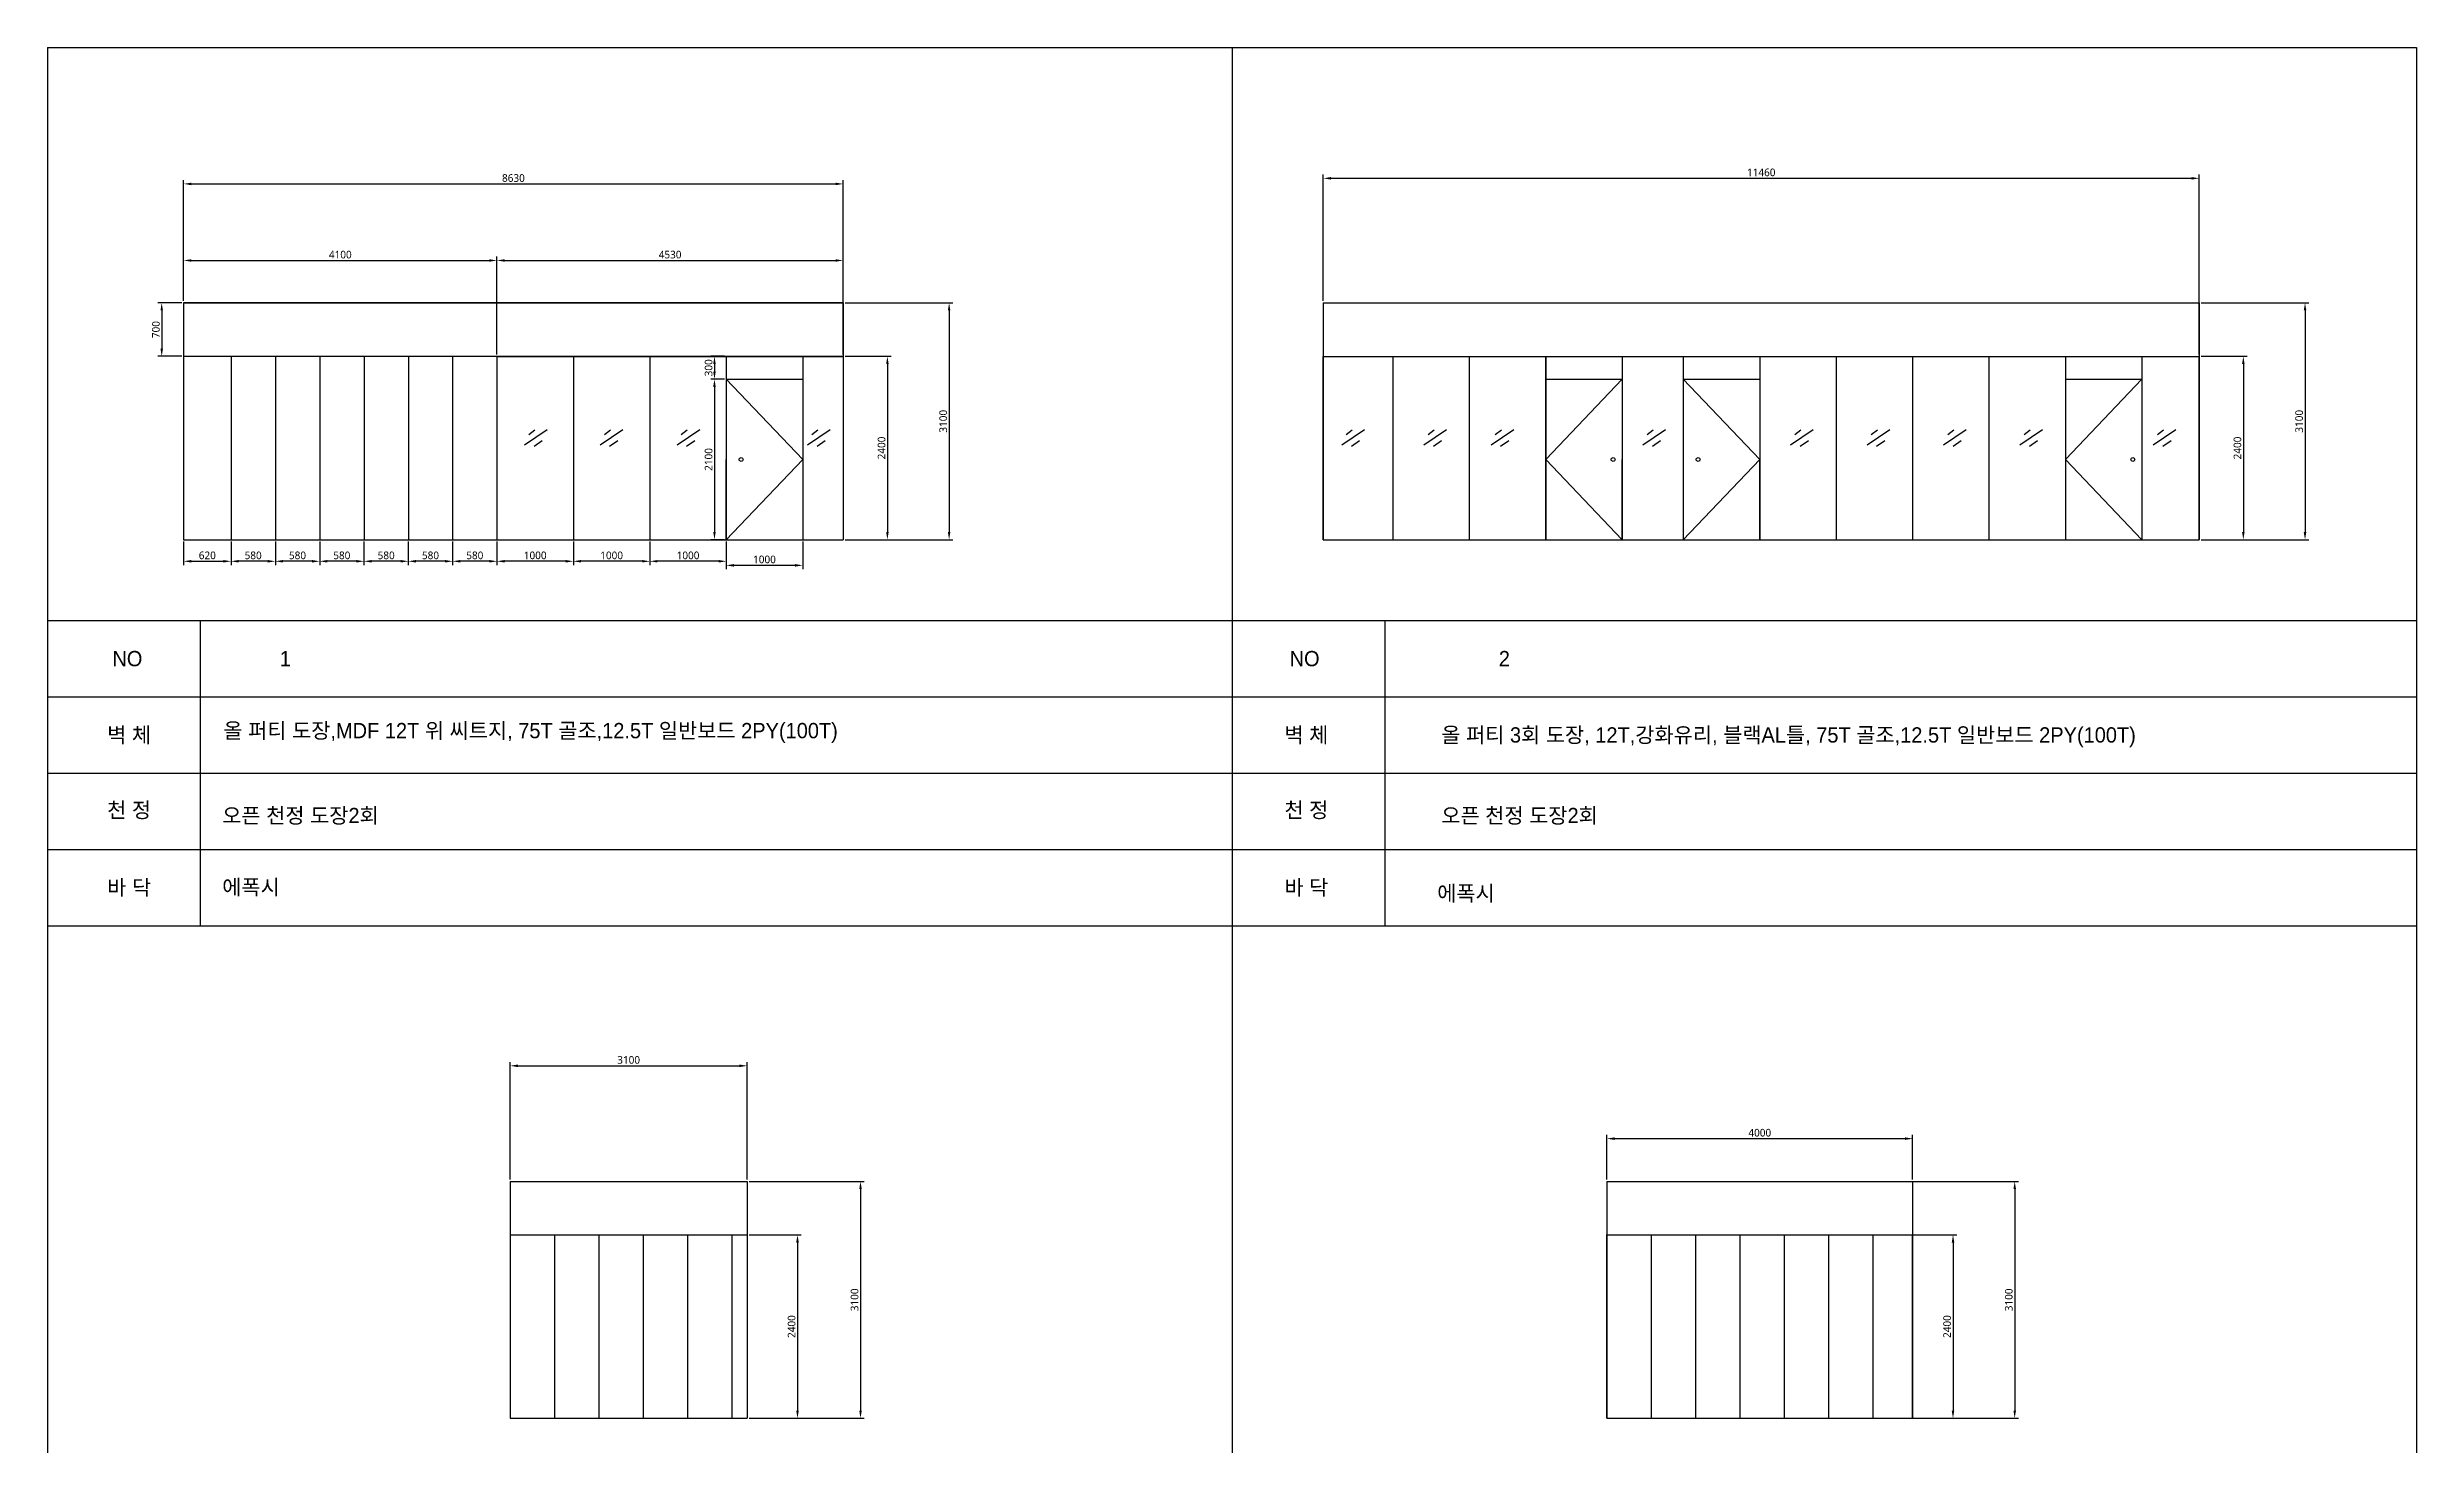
# Model space of a CAD drawing. Header units: millimetres. Extents: x -130754 to 540453, y -575484 to 640875.
# Drawn here: x 399393 to 430393, y -323809 to -305520 of the extents above; entities that cross this region are included whole.
import ezdxf

# ---------------------------------------------------------------- set-up
doc = ezdxf.new("R2010")
doc.units = ezdxf.units.MM
doc.header["$LTSCALE"] = 200
doc.layers.add('B$0$CON', color=2, linetype='Continuous')
doc.layers.add('e-wire', color=4, linetype='Continuous')
doc.styles.add('굵은굴림체', font='')
doc.styles.add('맑은고딕', font='malgun.ttf')
doc.styles.get('굵은굴림체').set_extended_font_data('TaeGulim')
doc.dimstyles.new('ISO-25', dxfattribs={"dimscale": 40, "dimtxt": 2.5, "dimasz": 2.5, "dimexe": 1.25, "dimexo": 0.625, "dimtad": 1, "dimdec": 0, "dimtxsty": '맑은고딕', "dimcen": 2.5, "dimclrd": 6, "dimclre": 3, "dimadec": 0, "dimazin": 0, "dimtfac": 1, "dimtdec": 0, "dimtmove": 0, "dimatfit": 3, "dimfxl": 1, "dimarcsym": 0})

# ---------------------------------------------------------------- blocks, each defined once
blk = doc.blocks.new('*D528')
at = {"layer": 'DefPoints', "color": 0, "transparency": 16777216}
for p in [(409806, -308864), (409806, -311964), (411192, -311964)]:
    blk.add_point(p, dxfattribs=at)
at = {"layer": 'e-wire', "color": 3, "lineweight": -2, "transparency": 16777216}
for p, q in [((409831, -308864), (411242, -308864)), ((409831, -311964), (411242, -311964))]:
    blk.add_line(p, q, dxfattribs=at)
at = {"layer": 'e-wire', "color": 6, "lineweight": -2, "transparency": 16777216}
blk.add_line((411192, -308964), (411192, -311864), dxfattribs=at)
at = {"layer": 'e-wire', "color": 6, "transparency": 16777216}
for points in [[(411175, -308964), (411208, -308964), (411192, -308864)], [(411175, -311864), (411208, -311864), (411192, -311964)]]:
    blk.add_solid(points, dxfattribs=at)
at = {"layer": 'e-wire', "color": 0, "transparency": 16777216, "insert": (411115, -310414), "char_height": 100, "attachment_point": 5, "rotation": 90, "style": '맑은고딕'}
blk.add_mtext('3100', dxfattribs=at)
blk = doc.blocks.new('*D529')
at = {"layer": 'DefPoints', "color": 0, "transparency": 16777216}
for p in [(409806, -309564), (409806, -311964), (410384, -311964)]:
    blk.add_point(p, dxfattribs=at)
at = {"layer": 'e-wire', "color": 3, "lineweight": -2, "transparency": 16777216}
for p, q in [((409831, -309564), (410434, -309564)), ((409831, -311964), (410434, -311964))]:
    blk.add_line(p, q, dxfattribs=at)
at = {"layer": 'e-wire', "color": 6, "lineweight": -2, "transparency": 16777216}
blk.add_line((410384, -309664), (410384, -311864), dxfattribs=at)
at = {"layer": 'e-wire', "color": 6, "transparency": 16777216}
for points in [[(410368, -309664), (410401, -309664), (410384, -309564)], [(410368, -311864), (410401, -311864), (410384, -311964)]]:
    blk.add_solid(points, dxfattribs=at)
at = {"layer": 'e-wire', "color": 0, "transparency": 16777216, "insert": (410308, -310764), "char_height": 100, "attachment_point": 5, "rotation": 90, "style": '맑은고딕'}
blk.add_mtext('2400', dxfattribs=at)
blk = doc.blocks.new('*D527')
at = {"layer": 'DefPoints', "color": 0, "transparency": 16777216}
for p in [(427548, -307234), (416088, -308864), (427548, -309564)]:
    blk.add_point(p, dxfattribs=at)
at = {"layer": 'e-wire', "color": 3, "lineweight": -2, "transparency": 16777216}
for p, q in [((416088, -308839), (416088, -307184)), ((427548, -309539), (427548, -307184))]:
    blk.add_line(p, q, dxfattribs=at)
at = {"layer": 'e-wire', "color": 6, "lineweight": -2, "transparency": 16777216}
blk.add_line((416188, -307234), (427448, -307234), dxfattribs=at)
at = {"layer": 'e-wire', "color": 6, "transparency": 16777216}
for points in [[(416188, -307217), (416188, -307251), (416088, -307234)], [(427448, -307217), (427448, -307251), (427548, -307234)]]:
    blk.add_solid(points, dxfattribs=at)
at = {"layer": 'e-wire', "color": 0, "transparency": 16777216, "insert": (421818, -307157), "char_height": 100, "attachment_point": 5, "style": '맑은고딕'}
blk.add_mtext('11460', dxfattribs=at)
blk = doc.blocks.new('*D530')
at = {"layer": 'DefPoints', "color": 0, "transparency": 16777216}
for p in [(409806, -307307), (401176, -308864), (409806, -308864)]:
    blk.add_point(p, dxfattribs=at)
at = {"layer": 'e-wire', "color": 3, "lineweight": -2, "transparency": 16777216}
for p, q in [((401176, -308839), (401176, -307257)), ((409806, -308839), (409806, -307257))]:
    blk.add_line(p, q, dxfattribs=at)
at = {"layer": 'e-wire', "color": 6, "lineweight": -2, "transparency": 16777216}
blk.add_line((401276, -307307), (409706, -307307), dxfattribs=at)
at = {"layer": 'e-wire', "color": 6, "transparency": 16777216}
for points in [[(401276, -307291), (401276, -307324), (401176, -307307)], [(409706, -307291), (409706, -307324), (409806, -307307)]]:
    blk.add_solid(points, dxfattribs=at)
at = {"layer": 'e-wire', "color": 0, "transparency": 16777216, "insert": (405491, -307231), "char_height": 100, "attachment_point": 5, "style": '맑은고딕'}
blk.add_mtext('8630', dxfattribs=at)
blk = doc.blocks.new('*D531')
at = {"layer": 'DefPoints', "color": 0, "transparency": 16777216}
for p in [(409806, -308309), (405276, -309564), (409806, -309564)]:
    blk.add_point(p, dxfattribs=at)
at = {"layer": 'e-wire', "color": 3, "lineweight": -2, "transparency": 16777216}
for p, q in [((405276, -309539), (405276, -308259)), ((409806, -309539), (409806, -308259))]:
    blk.add_line(p, q, dxfattribs=at)
at = {"layer": 'e-wire', "color": 6, "lineweight": -2, "transparency": 16777216}
blk.add_line((405376, -308309), (409706, -308309), dxfattribs=at)
at = {"layer": 'e-wire', "color": 6, "transparency": 16777216}
for points in [[(405376, -308293), (405376, -308326), (405276, -308309)], [(409706, -308293), (409706, -308326), (409806, -308309)]]:
    blk.add_solid(points, dxfattribs=at)
at = {"layer": 'e-wire', "color": 0, "transparency": 16777216, "insert": (407541, -308233), "char_height": 100, "attachment_point": 5, "style": '맑은고딕'}
blk.add_mtext('4530', dxfattribs=at)
blk = doc.blocks.new('*D522')
at = {"layer": 'DefPoints', "color": 0, "transparency": 16777216}
for p in [(423749, -320364), (423749, -323464), (425134, -323464)]:
    blk.add_point(p, dxfattribs=at)
at = {"layer": 'e-wire', "color": 3, "lineweight": -2, "transparency": 16777216}
for p, q in [((423774, -320364), (425184, -320364)), ((423774, -323464), (425184, -323464))]:
    blk.add_line(p, q, dxfattribs=at)
at = {"layer": 'e-wire', "color": 6, "lineweight": -2, "transparency": 16777216}
blk.add_line((425134, -320464), (425134, -323364), dxfattribs=at)
at = {"layer": 'e-wire', "color": 6, "transparency": 16777216}
for points in [[(425118, -320464), (425151, -320464), (425134, -320364)], [(425118, -323364), (425151, -323364), (425134, -323464)]]:
    blk.add_solid(points, dxfattribs=at)
at = {"layer": 'e-wire', "color": 0, "transparency": 16777216, "insert": (425057, -321914), "char_height": 100, "attachment_point": 5, "rotation": 90, "style": '맑은고딕'}
blk.add_mtext('3100', dxfattribs=at)
blk = doc.blocks.new('*D523')
at = {"layer": 'DefPoints', "color": 0, "transparency": 16777216}
for p in [(423749, -321064), (423749, -323464), (424327, -323464)]:
    blk.add_point(p, dxfattribs=at)
at = {"layer": 'e-wire', "color": 3, "lineweight": -2, "transparency": 16777216}
for p, q in [((423774, -321064), (424377, -321064)), ((423774, -323464), (424377, -323464))]:
    blk.add_line(p, q, dxfattribs=at)
at = {"layer": 'e-wire', "color": 6, "lineweight": -2, "transparency": 16777216}
blk.add_line((424327, -321164), (424327, -323364), dxfattribs=at)
at = {"layer": 'e-wire', "color": 6, "transparency": 16777216}
for points in [[(424310, -321164), (424344, -321164), (424327, -321064)], [(424310, -323364), (424344, -323364), (424327, -323464)]]:
    blk.add_solid(points, dxfattribs=at)
at = {"layer": 'e-wire', "color": 0, "transparency": 16777216, "insert": (424250, -322264), "char_height": 100, "attachment_point": 5, "rotation": 90, "style": '맑은고딕'}
blk.add_mtext('2400', dxfattribs=at)
blk = doc.blocks.new('*D541')
at = {"layer": 'DefPoints', "color": 0, "transparency": 16777216}
for p in [(427548, -308864), (427548, -311964), (428933, -311964)]:
    blk.add_point(p, dxfattribs=at)
at = {"layer": 'e-wire', "color": 3, "lineweight": -2, "transparency": 16777216}
for p, q in [((427573, -308864), (428983, -308864)), ((427573, -311964), (428983, -311964))]:
    blk.add_line(p, q, dxfattribs=at)
at = {"layer": 'e-wire', "color": 6, "lineweight": -2, "transparency": 16777216}
blk.add_line((428933, -308964), (428933, -311864), dxfattribs=at)
at = {"layer": 'e-wire', "color": 6, "transparency": 16777216}
for points in [[(428916, -308964), (428950, -308964), (428933, -308864)], [(428916, -311864), (428950, -311864), (428933, -311964)]]:
    blk.add_solid(points, dxfattribs=at)
at = {"layer": 'e-wire', "color": 0, "transparency": 16777216, "insert": (428856, -310414), "char_height": 100, "attachment_point": 5, "rotation": 90, "style": '맑은고딕'}
blk.add_mtext('3100', dxfattribs=at)
blk = doc.blocks.new('*D542')
at = {"layer": 'DefPoints', "color": 0, "transparency": 16777216}
for p in [(427548, -309564), (427548, -311964), (428126, -311964)]:
    blk.add_point(p, dxfattribs=at)
at = {"layer": 'e-wire', "color": 3, "lineweight": -2, "transparency": 16777216}
for p, q in [((427573, -309564), (428176, -309564)), ((427573, -311964), (428176, -311964))]:
    blk.add_line(p, q, dxfattribs=at)
at = {"layer": 'e-wire', "color": 6, "lineweight": -2, "transparency": 16777216}
blk.add_line((428126, -309664), (428126, -311864), dxfattribs=at)
at = {"layer": 'e-wire', "color": 6, "transparency": 16777216}
for points in [[(428109, -309664), (428142, -309664), (428126, -309564)], [(428109, -311864), (428142, -311864), (428126, -311964)]]:
    blk.add_solid(points, dxfattribs=at)
at = {"layer": 'e-wire', "color": 0, "transparency": 16777216, "insert": (428049, -310764), "char_height": 100, "attachment_point": 5, "rotation": 90, "style": '맑은고딕'}
blk.add_mtext('2400', dxfattribs=at)
blk = doc.blocks.new('*D543')
at = {"layer": 'DefPoints', "color": 0, "transparency": 16777216}
for p in [(408549, -321064), (408549, -323464), (409208, -323464)]:
    blk.add_point(p, dxfattribs=at)
at = {"layer": 'e-wire', "color": 3, "lineweight": -2, "transparency": 16777216}
for p, q in [((408574, -321064), (409258, -321064)), ((408574, -323464), (409258, -323464))]:
    blk.add_line(p, q, dxfattribs=at)
at = {"layer": 'e-wire', "color": 6, "lineweight": -2, "transparency": 16777216}
blk.add_line((409208, -321164), (409208, -323364), dxfattribs=at)
at = {"layer": 'e-wire', "color": 6, "transparency": 16777216}
for points in [[(409191, -321164), (409225, -321164), (409208, -321064)], [(409191, -323364), (409225, -323364), (409208, -323464)]]:
    blk.add_solid(points, dxfattribs=at)
at = {"layer": 'e-wire', "color": 0, "transparency": 16777216, "insert": (409131, -322264), "char_height": 100, "attachment_point": 5, "rotation": 90, "style": '맑은고딕'}
blk.add_mtext('2400', dxfattribs=at)
blk = doc.blocks.new('*D544')
at = {"layer": 'DefPoints', "color": 0, "transparency": 16777216}
for p in [(408549, -320364), (408549, -323464), (410032, -323464)]:
    blk.add_point(p, dxfattribs=at)
at = {"layer": 'e-wire', "color": 3, "lineweight": -2, "transparency": 16777216}
for p, q in [((408574, -320364), (410082, -320364)), ((408574, -323464), (410082, -323464))]:
    blk.add_line(p, q, dxfattribs=at)
at = {"layer": 'e-wire', "color": 6, "lineweight": -2, "transparency": 16777216}
blk.add_line((410032, -320464), (410032, -323364), dxfattribs=at)
at = {"layer": 'e-wire', "color": 6, "transparency": 16777216}
for points in [[(410016, -320464), (410049, -320464), (410032, -320364)], [(410016, -323364), (410049, -323364), (410032, -323464)]]:
    blk.add_solid(points, dxfattribs=at)
at = {"layer": 'e-wire', "color": 0, "transparency": 16777216, "insert": (409955, -321914), "char_height": 100, "attachment_point": 5, "rotation": 90, "style": '맑은고딕'}
blk.add_mtext('3100', dxfattribs=at)
blk = doc.blocks.new('*D545')
at = {"layer": 'DefPoints', "color": 0, "transparency": 16777216}
for p in [(408549, -318851), (405449, -320364), (408549, -320364)]:
    blk.add_point(p, dxfattribs=at)
at = {"layer": 'e-wire', "color": 3, "lineweight": -2, "transparency": 16777216}
for p, q in [((405449, -320339), (405449, -318801)), ((408549, -320339), (408549, -318801))]:
    blk.add_line(p, q, dxfattribs=at)
at = {"layer": 'e-wire', "color": 6, "lineweight": -2, "transparency": 16777216}
blk.add_line((405549, -318851), (408449, -318851), dxfattribs=at)
at = {"layer": 'e-wire', "color": 6, "transparency": 16777216}
for points in [[(405549, -318834), (405549, -318867), (405449, -318851)], [(408449, -318834), (408449, -318867), (408549, -318851)]]:
    blk.add_solid(points, dxfattribs=at)
at = {"layer": 'e-wire', "color": 0, "transparency": 16777216, "insert": (406999, -318774), "char_height": 100, "attachment_point": 5, "style": '맑은고딕'}
blk.add_mtext('3100', dxfattribs=at)
blk = doc.blocks.new('*D577')
at = {"layer": 'DefPoints', "color": 0, "transparency": 16777216}
for p in [(405276, -308309), (401176, -308864), (405276, -308864)]:
    blk.add_point(p, dxfattribs=at)
at = {"layer": 'e-wire', "color": 3, "lineweight": -2, "transparency": 16777216}
for p, q in [((401176, -308839), (401176, -308259)), ((405276, -308839), (405276, -308259))]:
    blk.add_line(p, q, dxfattribs=at)
at = {"layer": 'e-wire', "color": 6, "lineweight": -2, "transparency": 16777216}
blk.add_line((401276, -308309), (405176, -308309), dxfattribs=at)
at = {"layer": 'e-wire', "color": 6, "transparency": 16777216}
for points in [[(401276, -308293), (401276, -308326), (401176, -308309)], [(405176, -308293), (405176, -308326), (405276, -308309)]]:
    blk.add_solid(points, dxfattribs=at)
at = {"layer": 'e-wire', "color": 0, "transparency": 16777216, "insert": (403226, -308233), "char_height": 100, "attachment_point": 5, "style": '맑은고딕'}
blk.add_mtext('4100', dxfattribs=at)
blk = doc.blocks.new('*D581')
at = {"layer": 'DefPoints', "color": 0, "transparency": 16777216}
for p in [(408276, -311964), (409276, -311964), (408276, -312300)]:
    blk.add_point(p, dxfattribs=at)
at = {"layer": 'e-wire', "color": 3, "lineweight": -2, "transparency": 16777216}
for p, q in [((408276, -311989), (408276, -312350)), ((409276, -311989), (409276, -312350))]:
    blk.add_line(p, q, dxfattribs=at)
at = {"layer": 'e-wire', "color": 6, "lineweight": -2, "transparency": 16777216}
blk.add_line((409176, -312300), (408376, -312300), dxfattribs=at)
at = {"layer": 'e-wire', "color": 6, "transparency": 16777216}
for points in [[(408376, -312283), (408376, -312317), (408276, -312300)], [(409176, -312283), (409176, -312317), (409276, -312300)]]:
    blk.add_solid(points, dxfattribs=at)
at = {"layer": 'e-wire', "color": 0, "transparency": 16777216, "insert": (408776, -312223), "char_height": 100, "attachment_point": 5, "style": '맑은고딕'}
blk.add_mtext('1000', dxfattribs=at)
blk = doc.blocks.new('*D582')
at = {"layer": 'DefPoints', "color": 0, "transparency": 16777216}
for p in [(408276, -309864), (408122, -311964), (408276, -311964)]:
    blk.add_point(p, dxfattribs=at)
at = {"layer": 'e-wire', "color": 3, "lineweight": -2, "transparency": 16777216}
for p, q in [((408251, -309864), (408072, -309864)), ((408251, -311964), (408072, -311964))]:
    blk.add_line(p, q, dxfattribs=at)
at = {"layer": 'e-wire', "color": 6, "lineweight": -2, "transparency": 16777216}
blk.add_line((408122, -309964), (408122, -311864), dxfattribs=at)
at = {"layer": 'e-wire', "color": 6, "transparency": 16777216}
for points in [[(408105, -309964), (408138, -309964), (408122, -309864)], [(408105, -311864), (408138, -311864), (408122, -311964)]]:
    blk.add_solid(points, dxfattribs=at)
at = {"layer": 'e-wire', "color": 0, "transparency": 16777216, "insert": (408045, -310914), "char_height": 100, "attachment_point": 5, "rotation": 90, "style": '맑은고딕'}
blk.add_mtext('2100', dxfattribs=at)
blk = doc.blocks.new('*D583')
at = {"layer": 'DefPoints', "color": 0, "transparency": 16777216}
for p in [(408276, -309564), (408122, -309864), (408276, -309864)]:
    blk.add_point(p, dxfattribs=at)
at = {"layer": 'e-wire', "color": 3, "lineweight": -2, "transparency": 16777216}
for p, q in [((408251, -309564), (408072, -309564)), ((408251, -309864), (408072, -309864))]:
    blk.add_line(p, q, dxfattribs=at)
at = {"layer": 'e-wire', "color": 6, "lineweight": -2, "transparency": 16777216}
blk.add_line((408122, -309664), (408122, -309764), dxfattribs=at)
at = {"layer": 'e-wire', "color": 6, "transparency": 16777216}
for points in [[(408105, -309664), (408138, -309664), (408122, -309564)], [(408105, -309764), (408138, -309764), (408122, -309864)]]:
    blk.add_solid(points, dxfattribs=at)
at = {"layer": 'e-wire', "color": 0, "transparency": 16777216, "insert": (408045, -309714), "char_height": 100, "attachment_point": 5, "rotation": 90, "style": '맑은고딕'}
blk.add_mtext('300', dxfattribs=at)
blk = doc.blocks.new('*D584')
at = {"layer": 'DefPoints', "color": 0, "transparency": 16777216}
for p in [(401176, -308864), (400889, -309564), (401176, -309564)]:
    blk.add_point(p, dxfattribs=at)
at = {"layer": 'e-wire', "color": 3, "lineweight": -2, "transparency": 16777216}
for p, q in [((401151, -308864), (400839, -308864)), ((401151, -309564), (400839, -309564))]:
    blk.add_line(p, q, dxfattribs=at)
at = {"layer": 'e-wire', "color": 6, "lineweight": -2, "transparency": 16777216}
blk.add_line((400889, -308964), (400889, -309464), dxfattribs=at)
at = {"layer": 'e-wire', "color": 6, "transparency": 16777216}
for points in [[(400873, -308964), (400906, -308964), (400889, -308864)], [(400873, -309464), (400906, -309464), (400889, -309564)]]:
    blk.add_solid(points, dxfattribs=at)
at = {"layer": 'e-wire', "color": 0, "transparency": 16777216, "insert": (400813, -309214), "char_height": 100, "attachment_point": 5, "rotation": 90, "style": '맑은고딕'}
blk.add_mtext('700', dxfattribs=at)
blk = doc.blocks.new('*D585')
at = {"layer": 'DefPoints', "color": 0, "transparency": 16777216}
for p in [(401176, -311964), (401796, -311964), (401796, -312247)]:
    blk.add_point(p, dxfattribs=at)
at = {"layer": 'e-wire', "color": 3, "lineweight": -2, "transparency": 16777216}
for p, q in [((401176, -311989), (401176, -312297)), ((401796, -311989), (401796, -312297))]:
    blk.add_line(p, q, dxfattribs=at)
at = {"layer": 'e-wire', "color": 6, "lineweight": -2, "transparency": 16777216}
blk.add_line((401276, -312247), (401696, -312247), dxfattribs=at)
at = {"layer": 'e-wire', "color": 6, "transparency": 16777216}
for points in [[(401276, -312230), (401276, -312263), (401176, -312247)], [(401696, -312230), (401696, -312263), (401796, -312247)]]:
    blk.add_solid(points, dxfattribs=at)
at = {"layer": 'e-wire', "color": 0, "transparency": 16777216, "insert": (401486, -312170), "char_height": 100, "attachment_point": 5, "style": '맑은고딕'}
blk.add_mtext('620', dxfattribs=at)
blk = doc.blocks.new('*D586')
at = {"layer": 'DefPoints', "color": 0, "transparency": 16777216}
for p in [(401796, -311964), (402376, -311964), (401796, -312247)]:
    blk.add_point(p, dxfattribs=at)
at = {"layer": 'e-wire', "color": 3, "lineweight": -2, "transparency": 16777216}
for p, q in [((401796, -311989), (401796, -312297)), ((402376, -311989), (402376, -312297))]:
    blk.add_line(p, q, dxfattribs=at)
at = {"layer": 'e-wire', "color": 6, "lineweight": -2, "transparency": 16777216}
blk.add_line((402276, -312247), (401896, -312247), dxfattribs=at)
at = {"layer": 'e-wire', "color": 6, "transparency": 16777216}
for points in [[(401896, -312230), (401896, -312263), (401796, -312247)], [(402276, -312230), (402276, -312263), (402376, -312247)]]:
    blk.add_solid(points, dxfattribs=at)
at = {"layer": 'e-wire', "color": 0, "transparency": 16777216, "insert": (402086, -312170), "char_height": 100, "attachment_point": 5, "style": '맑은고딕'}
blk.add_mtext('580', dxfattribs=at)
blk = doc.blocks.new('*D587')
at = {"layer": 'DefPoints', "color": 0, "transparency": 16777216}
for p in [(402376, -311964), (402956, -311964), (402376, -312247)]:
    blk.add_point(p, dxfattribs=at)
at = {"layer": 'e-wire', "color": 3, "lineweight": -2, "transparency": 16777216}
for p, q in [((402376, -311989), (402376, -312297)), ((402956, -311989), (402956, -312297))]:
    blk.add_line(p, q, dxfattribs=at)
at = {"layer": 'e-wire', "color": 6, "lineweight": -2, "transparency": 16777216}
blk.add_line((402856, -312247), (402476, -312247), dxfattribs=at)
at = {"layer": 'e-wire', "color": 6, "transparency": 16777216}
for points in [[(402476, -312230), (402476, -312263), (402376, -312247)], [(402856, -312230), (402856, -312263), (402956, -312247)]]:
    blk.add_solid(points, dxfattribs=at)
at = {"layer": 'e-wire', "color": 0, "transparency": 16777216, "insert": (402666, -312170), "char_height": 100, "attachment_point": 5, "style": '맑은고딕'}
blk.add_mtext('580', dxfattribs=at)
blk = doc.blocks.new('*D588')
at = {"layer": 'DefPoints', "color": 0, "transparency": 16777216}
for p in [(402956, -311964), (403536, -311964), (402956, -312247)]:
    blk.add_point(p, dxfattribs=at)
at = {"layer": 'e-wire', "color": 3, "lineweight": -2, "transparency": 16777216}
for p, q in [((402956, -311989), (402956, -312297)), ((403536, -311989), (403536, -312297))]:
    blk.add_line(p, q, dxfattribs=at)
at = {"layer": 'e-wire', "color": 6, "lineweight": -2, "transparency": 16777216}
blk.add_line((403436, -312247), (403056, -312247), dxfattribs=at)
at = {"layer": 'e-wire', "color": 6, "transparency": 16777216}
for points in [[(403056, -312230), (403056, -312263), (402956, -312247)], [(403436, -312230), (403436, -312263), (403536, -312247)]]:
    blk.add_solid(points, dxfattribs=at)
at = {"layer": 'e-wire', "color": 0, "transparency": 16777216, "insert": (403246, -312170), "char_height": 100, "attachment_point": 5, "style": '맑은고딕'}
blk.add_mtext('580', dxfattribs=at)
blk = doc.blocks.new('*D589')
at = {"layer": 'DefPoints', "color": 0, "transparency": 16777216}
for p in [(403536, -311964), (404116, -311964), (403536, -312247)]:
    blk.add_point(p, dxfattribs=at)
at = {"layer": 'e-wire', "color": 3, "lineweight": -2, "transparency": 16777216}
for p, q in [((403536, -311989), (403536, -312297)), ((404116, -311989), (404116, -312297))]:
    blk.add_line(p, q, dxfattribs=at)
at = {"layer": 'e-wire', "color": 6, "lineweight": -2, "transparency": 16777216}
blk.add_line((404016, -312247), (403636, -312247), dxfattribs=at)
at = {"layer": 'e-wire', "color": 6, "transparency": 16777216}
for points in [[(403636, -312230), (403636, -312263), (403536, -312247)], [(404016, -312230), (404016, -312263), (404116, -312247)]]:
    blk.add_solid(points, dxfattribs=at)
at = {"layer": 'e-wire', "color": 0, "transparency": 16777216, "insert": (403826, -312170), "char_height": 100, "attachment_point": 5, "style": '맑은고딕'}
blk.add_mtext('580', dxfattribs=at)
blk = doc.blocks.new('*D590')
at = {"layer": 'DefPoints', "color": 0, "transparency": 16777216}
for p in [(404116, -311964), (404696, -311964), (404116, -312247)]:
    blk.add_point(p, dxfattribs=at)
at = {"layer": 'e-wire', "color": 3, "lineweight": -2, "transparency": 16777216}
for p, q in [((404116, -311989), (404116, -312297)), ((404696, -311989), (404696, -312297))]:
    blk.add_line(p, q, dxfattribs=at)
at = {"layer": 'e-wire', "color": 6, "lineweight": -2, "transparency": 16777216}
blk.add_line((404596, -312247), (404216, -312247), dxfattribs=at)
at = {"layer": 'e-wire', "color": 6, "transparency": 16777216}
for points in [[(404216, -312230), (404216, -312263), (404116, -312247)], [(404596, -312230), (404596, -312263), (404696, -312247)]]:
    blk.add_solid(points, dxfattribs=at)
at = {"layer": 'e-wire', "color": 0, "transparency": 16777216, "insert": (404406, -312170), "char_height": 100, "attachment_point": 5, "style": '맑은고딕'}
blk.add_mtext('580', dxfattribs=at)
blk = doc.blocks.new('*D591')
at = {"layer": 'DefPoints', "color": 0, "transparency": 16777216}
for p in [(404696, -311964), (405276, -311964), (404696, -312247)]:
    blk.add_point(p, dxfattribs=at)
at = {"layer": 'e-wire', "color": 3, "lineweight": -2, "transparency": 16777216}
for p, q in [((404696, -311989), (404696, -312297)), ((405276, -311989), (405276, -312297))]:
    blk.add_line(p, q, dxfattribs=at)
at = {"layer": 'e-wire', "color": 6, "lineweight": -2, "transparency": 16777216}
blk.add_line((405176, -312247), (404796, -312247), dxfattribs=at)
at = {"layer": 'e-wire', "color": 6, "transparency": 16777216}
for points in [[(404796, -312230), (404796, -312263), (404696, -312247)], [(405176, -312230), (405176, -312263), (405276, -312247)]]:
    blk.add_solid(points, dxfattribs=at)
at = {"layer": 'e-wire', "color": 0, "transparency": 16777216, "insert": (404986, -312170), "char_height": 100, "attachment_point": 5, "style": '맑은고딕'}
blk.add_mtext('580', dxfattribs=at)
blk = doc.blocks.new('*D592')
at = {"layer": 'DefPoints', "color": 0, "transparency": 16777216}
for p in [(405276, -311964), (406276, -311964), (405276, -312247)]:
    blk.add_point(p, dxfattribs=at)
at = {"layer": 'e-wire', "color": 3, "lineweight": -2, "transparency": 16777216}
for p, q in [((405276, -311989), (405276, -312297)), ((406276, -311989), (406276, -312297))]:
    blk.add_line(p, q, dxfattribs=at)
at = {"layer": 'e-wire', "color": 6, "lineweight": -2, "transparency": 16777216}
blk.add_line((406176, -312247), (405376, -312247), dxfattribs=at)
at = {"layer": 'e-wire', "color": 6, "transparency": 16777216}
for points in [[(405376, -312230), (405376, -312263), (405276, -312247)], [(406176, -312230), (406176, -312263), (406276, -312247)]]:
    blk.add_solid(points, dxfattribs=at)
at = {"layer": 'e-wire', "color": 0, "transparency": 16777216, "insert": (405776, -312170), "char_height": 100, "attachment_point": 5, "style": '맑은고딕'}
blk.add_mtext('1000', dxfattribs=at)
blk = doc.blocks.new('*D593')
at = {"layer": 'DefPoints', "color": 0, "transparency": 16777216}
for p in [(406276, -311964), (407276, -311964), (406276, -312247)]:
    blk.add_point(p, dxfattribs=at)
at = {"layer": 'e-wire', "color": 3, "lineweight": -2, "transparency": 16777216}
for p, q in [((406276, -311989), (406276, -312297)), ((407276, -311989), (407276, -312297))]:
    blk.add_line(p, q, dxfattribs=at)
at = {"layer": 'e-wire', "color": 6, "lineweight": -2, "transparency": 16777216}
blk.add_line((407176, -312247), (406376, -312247), dxfattribs=at)
at = {"layer": 'e-wire', "color": 6, "transparency": 16777216}
for points in [[(406376, -312230), (406376, -312263), (406276, -312247)], [(407176, -312230), (407176, -312263), (407276, -312247)]]:
    blk.add_solid(points, dxfattribs=at)
at = {"layer": 'e-wire', "color": 0, "transparency": 16777216, "insert": (406776, -312170), "char_height": 100, "attachment_point": 5, "style": '맑은고딕'}
blk.add_mtext('1000', dxfattribs=at)
blk = doc.blocks.new('*D594')
at = {"layer": 'DefPoints', "color": 0, "transparency": 16777216}
for p in [(407276, -311964), (408276, -311964), (407276, -312247)]:
    blk.add_point(p, dxfattribs=at)
at = {"layer": 'e-wire', "color": 3, "lineweight": -2, "transparency": 16777216}
for p, q in [((407276, -311989), (407276, -312297)), ((408276, -311989), (408276, -312297))]:
    blk.add_line(p, q, dxfattribs=at)
at = {"layer": 'e-wire', "color": 6, "lineweight": -2, "transparency": 16777216}
blk.add_line((408176, -312247), (407376, -312247), dxfattribs=at)
at = {"layer": 'e-wire', "color": 6, "transparency": 16777216}
for points in [[(407376, -312230), (407376, -312263), (407276, -312247)], [(408176, -312230), (408176, -312263), (408276, -312247)]]:
    blk.add_solid(points, dxfattribs=at)
at = {"layer": 'e-wire', "color": 0, "transparency": 16777216, "insert": (407776, -312170), "char_height": 100, "attachment_point": 5, "style": '맑은고딕'}
blk.add_mtext('1000', dxfattribs=at)
blk = doc.blocks.new('*D595')
at = {"layer": 'DefPoints', "color": 0, "transparency": 16777216}
for p in [(423799, -319804), (419799, -320364), (423799, -320364)]:
    blk.add_point(p, dxfattribs=at)
at = {"layer": 'e-wire', "color": 3, "lineweight": -2, "transparency": 16777216}
for p, q in [((419799, -320339), (419799, -319754)), ((423799, -320339), (423799, -319754))]:
    blk.add_line(p, q, dxfattribs=at)
at = {"layer": 'e-wire', "color": 6, "lineweight": -2, "transparency": 16777216}
blk.add_line((419899, -319804), (423699, -319804), dxfattribs=at)
at = {"layer": 'e-wire', "color": 6, "transparency": 16777216}
for points in [[(419899, -319787), (419899, -319821), (419799, -319804)], [(423699, -319787), (423699, -319821), (423799, -319804)]]:
    blk.add_solid(points, dxfattribs=at)
at = {"layer": 'e-wire', "color": 0, "transparency": 16777216, "insert": (421799, -319727), "char_height": 100, "attachment_point": 5, "style": '맑은고딕'}
blk.add_mtext('4000', dxfattribs=at)

msp = doc.modelspace()

# ---------------------------------------------------------------- hatches: boundary and pattern name
at = {"layer": 'B$0$CON'}
h = msp.add_hatch(dxfattribs=at)
h.set_pattern_fill('ANGLE', color=256, angle=-45)
h.set_pattern_definition([(315, (-73273.625, -128351.958), (4.93914087, 4.93914087), [5.08, -1.905]), (45, (-73273.625, -128351.958), (-4.93914087, 4.93914087), [5.08, -1.905])])
edge = h.paths.add_edge_path()
edge.add_line((411854.9, -309523.3), (409355.3, -312022.9))

# ---------------------------------------------------------------- linework, layer by layer
at = {"layer": 'e-wire'}
for p, q in [((399393.4, -305519.9), (399393.4, -317019.9)), ((399393.4, -305519.9), (430392.9, -305519.9)), ((414893.4, -305519.9), (414893.4, -317019.9)), ((430392.9, -305519.9), (430392.9, -317019.9)), ((401176.1, -308864.3), (409806.1, -308864.3)), ((409806.1, -308864.3), (401176.1, -308864.3)), ((401176.1, -308864.3), (401176.1, -311964.3)), ((409806.1, -308864.3), (409806.1, -311964.3)), ((416087.6, -308864.3), (427177.6, -308864.3)), ((416087.6, -308864.3), (416087.6, -311964.3)), ((416087.6, -308864.3), (419827.6, -308864.3)), ((416087.6, -308864.3), (427547.6, -308864.3)), ((427547.6, -308864.3), (427547.6, -311964.3)), ((409806.1, -309564.3), (401176.1, -309564.3)), ((401796.1, -309564.3), (401796.1, -311964.3)), ((402376.1, -309564.3), (402376.1, -311964.3)), ((402376.1, -309564.3), (402376.1, -311964.3)), ((402956.1, -309564.3), (402956.1, -311964.3)), ((402956.1, -309564.3), (402956.1, -311964.3)), ((403536.1, -309564.3), (403536.1, -311964.3)), ((403536.1, -309564.3), (403536.1, -311964.3)), ((404116.1, -309564.3), (404116.1, -311964.3)), ((404116.1, -309564.3), (404116.1, -311964.3)), ((404696.1, -309564.3), (404696.1, -311964.3)), ((404696.1, -309564.3), (404696.1, -311964.3)), ((405276.1, -309564.3), (409806.1, -309564.3)), ((405276.1, -309564.3), (405276.1, -311964.3)), ((406276.1, -309564.3), (406276.1, -311964.3)), ((407276.1, -309564.3), (407276.1, -311964.3)), ((408276.1, -309564.3), (408276.1, -311964.3)), ((409276.1, -309564.3), (409276.1, -311964.3)), ((416087.6, -311964.3), (416087.6, -309564.3)), ((416087.6, -309564.3), (427547.6, -309564.3)), ((416997.6, -309564.3), (416997.6, -311964.3)), ((416997.6, -309564.3), (416997.6, -311964.3)), ((416997.6, -309564.3), (416997.6, -311964.3)), ((417997.6, -309564.3), (417997.6, -311964.3)), ((417997.6, -309564.3), (417997.6, -311964.3)), ((417997.6, -309564.3), (417997.6, -311964.3)), ((417997.6, -309564.3), (417997.6, -311964.3)), ((417997.6, -309564.3), (417997.6, -311964.3)), ((417997.6, -309564.3), (417997.6, -311964.3)), ((417997.6, -309564.3), (417997.6, -311964.3)), ((417997.6, -309564.3), (417997.6, -311964.3)), ((418997.6, -309564.3), (418997.6, -311964.3)), ((418997.6, -309564.3), (418997.6, -311964.3)), ((418997.6, -311964.3), (418997.6, -309564.3)), ((418997.6, -309564.3), (418997.6, -311964.3)), ((418997.6, -309564.3), (418997.6, -311964.3)), ((418997.6, -309564.3), (418997.6, -311964.3)), ((418997.6, -309564.3), (418997.6, -311964.3)), ((419997.6, -309564.3), (419997.6, -311964.3)), ((419997.6, -309564.3), (419997.6, -311964.3)), ((420797.6, -309564.3), (420797.6, -311964.3)), ((420797.6, -309564.3), (420797.6, -311964.3)), ((421797.6, -309564.3), (421797.6, -311964.3)), ((421797.6, -309564.3), (421797.6, -311964.3)), ((421797.6, -309564.3), (421797.6, -311964.3)), ((421797.6, -309564.3), (421797.6, -311964.3)), ((421797.6, -309564.3), (421797.6, -311964.3)), ((421797.6, -309564.3), (421797.6, -311964.3)), ((422797.6, -309564.3), (422797.6, -311964.3)), ((422797.6, -309564.3), (422797.6, -311964.3)), ((422797.6, -309564.3), (422797.6, -311964.3)), ((422797.6, -309564.3), (422797.6, -311964.3)), ((422797.6, -309564.3), (422797.6, -311964.3)), ((422797.6, -309564.3), (422797.6, -311964.3)), ((422797.6, -309564.3), (422797.6, -311964.3)), ((422797.6, -309564.3), (422797.6, -311964.3)), ((422797.6, -309564.3), (422797.6, -311964.3)), ((422797.6, -309564.3), (422797.6, -311964.3)), ((422797.6, -309564.3), (422797.6, -311964.3)), ((423797.6, -309564.3), (423797.6, -311964.3)), ((423797.6, -309564.3), (423797.6, -311964.3)), ((423797.6, -309564.3), (423797.6, -311964.3)), ((423797.6, -309564.3), (423797.6, -311964.3)), ((423797.6, -309564.3), (423797.6, -311964.3)), ((423797.6, -309564.3), (423797.6, -311964.3)), ((423797.6, -309564.3), (423797.6, -311964.3)), ((423797.6, -309564.3), (423797.6, -311964.3)), ((423797.6, -309564.3), (423797.6, -311964.3)), ((423797.6, -309564.3), (423797.6, -311964.3)), ((423797.6, -309564.3), (423797.6, -311964.3)), ((424797.6, -309564.3), (424797.6, -311964.3)), ((424797.6, -309564.3), (424797.6, -311964.3)), ((424797.6, -309564.3), (424797.6, -311964.3)), ((424797.6, -309564.3), (424797.6, -311964.3)), ((424797.6, -309564.3), (424797.6, -311964.3)), ((424797.6, -309564.3), (424797.6, -311964.3)), ((424797.6, -309564.3), (424797.6, -311964.3)), ((424797.6, -309564.3), (424797.6, -311964.3)), ((424797.6, -309564.3), (424797.6, -311964.3)), ((424797.6, -309564.3), (424797.6, -311964.3)), ((424797.6, -309564.3), (424797.6, -311964.3)), ((425797.6, -309564.3), (425797.6, -311964.3)), ((425797.6, -309564.3), (425797.6, -311964.3)), ((425797.6, -309564.3), (425797.6, -311964.3)), ((425797.6, -309564.3), (425797.6, -311964.3)), ((425797.6, -309564.3), (425797.6, -311964.3)), ((425797.6, -309564.3), (425797.6, -311964.3)), ((425797.6, -309564.3), (425797.6, -311964.3)), ((425797.6, -309564.3), (425797.6, -311964.3)), ((425797.6, -309564.3), (425797.6, -311964.3)), ((425797.6, -309564.3), (425797.6, -311964.3)), ((425797.6, -309564.3), (425797.6, -311964.3)), ((425797.6, -309564.3), (425797.6, -311964.3)), ((425797.6, -309564.3), (425797.6, -311964.3)), ((426797.6, -309564.3), (426797.6, -311964.3)), ((426797.6, -309564.3), (426797.6, -311964.3)), ((427547.6, -311964.3), (427547.6, -309564.3)), ((408276.1, -309864.3), (409276.1, -309864.3)), ((408276.1, -309864.3), (409276.1, -310914.3)), ((418997.6, -309864.3), (419997.6, -309864.3)), ((418997.6, -310914.3), (419997.6, -309864.3)), ((420797.6, -309864.3), (421797.6, -309864.3)), ((420797.6, -309864.3), (421797.6, -310914.3)), ((425797.6, -309864.3), (426797.6, -309864.3)), ((425797.6, -310914.3), (426797.6, -309864.3)), ((405933.6, -310526.3), (405636.6, -310725.7)), ((405771.2, -310531), (405692.3, -310591.3)), ((406921.9, -310526.3), (406624.9, -310725.7)), ((406759.5, -310531), (406680.6, -310591.3)), ((407928.7, -310526.3), (407631.8, -310725.7)), ((407766.3, -310531), (407687.5, -310591.3)), ((409636.2, -310526.3), (409339.3, -310725.7)), ((409473.8, -310531), (409395, -310591.3)), ((416626.4, -310526.3), (416329.4, -310725.7)), ((416464, -310531), (416385.1, -310591.3)), ((417699.2, -310526.3), (417402.2, -310725.7)), ((417536.8, -310531), (417457.9, -310591.3)), ((418579.6, -310526.3), (418282.6, -310725.7)), ((418417.2, -310531), (418338.3, -310591.3)), ((420566.4, -310526.3), (420269.5, -310725.7)), ((420404, -310531), (420325.1, -310591.3)), ((422499.2, -310526.3), (422202.2, -310725.7)), ((422336.8, -310531), (422257.9, -310591.3)), ((423499.2, -310526.3), (423202.2, -310725.7)), ((423336.8, -310531), (423257.9, -310591.3)), ((424499.2, -310526.3), (424202.2, -310725.7)), ((424336.8, -310531), (424257.9, -310591.3)), ((425499.2, -310526.3), (425202.2, -310725.7)), ((425336.8, -310531), (425257.9, -310591.3)), ((427244.5, -310526.3), (426947.5, -310725.7)), ((427082.1, -310531), (427003.2, -310591.3)), ((405868.6, -310670.1), (405761.9, -310744.3)), ((406856.9, -310670.1), (406750.2, -310744.3)), ((407863.8, -310670.1), (407757.1, -310744.3)), ((408276.1, -311964.3), (408276.1, -310914.3)), ((409276.1, -310914.3), (408276.1, -311964.3)), ((409571.3, -310670.1), (409464.6, -310744.3)), ((416561.4, -310670.1), (416454.7, -310744.3)), ((417634.2, -310670.1), (417527.5, -310744.3)), ((418514.6, -310670.1), (418407.9, -310744.3)), ((418997.6, -310914.3), (419997.6, -311964.3)), ((419997.6, -311964.3), (419997.6, -310914.3)), ((420501.5, -310670.1), (420394.7, -310744.3)), ((421797.6, -310914.3), (420797.6, -311964.3)), ((421797.6, -311964.3), (421797.6, -310914.3)), ((422434.2, -310670.1), (422327.5, -310744.3)), ((423434.2, -310670.1), (423327.5, -310744.3)), ((424434.2, -310670.1), (424327.5, -310744.3)), ((425434.2, -310670.1), (425327.5, -310744.3)), ((425797.6, -310914.3), (426797.6, -311964.3)), ((427179.5, -310670.1), (427072.8, -310744.3)), ((401176.1, -311964.3), (409806.1, -311964.3)), ((416087.6, -311964.3), (427547.6, -311964.3)), ((416087.6, -311964.3), (419827.6, -311964.3)), ((416087.6, -311964.3), (425327.6, -311964.3)), ((399393.4, -313019.9), (430392.9, -313019.9)), ((401393.4, -313019.9), (401393.4, -317019.9)), ((416893.4, -313019.9), (416893.4, -317019.9)), ((399393.4, -314019.9), (430392.9, -314019.9)), ((399393.4, -315019.9), (430392.9, -315019.9)), ((399393.4, -316019.9), (430392.9, -316019.9)), ((399393.4, -316019.9), (430392.9, -316019.9)), ((399393.4, -317019.9), (430392.9, -317019.9)), ((399393.4, -317019.9), (399393.4, -328519.9)), ((399393.4, -317019.9), (430392.9, -317019.9)), ((414893.4, -317019.9), (414893.4, -328519.9)), ((430392.9, -317019.9), (430392.9, -328519.9)), ((405449.1, -320364.3), (405449.1, -323464.3)), ((405449.1, -320364.3), (408549.1, -320364.3)), ((408549.1, -320364.3), (408549.1, -323464.3)), ((419798.9, -320364.3), (419798.9, -323464.3)), ((419798.9, -320364.3), (423798.9, -320364.3)), ((419798.9, -320364.3), (419798.9, -323464.3)), ((419798.9, -320364.3), (419798.9, -323464.3)), ((423798.9, -320364.3), (423798.9, -323464.3)), ((405449.1, -321064.3), (408549.1, -321064.3)), ((406029.1, -321064.3), (406029.1, -323464.3)), ((406609.1, -321064.3), (406609.1, -323464.3)), ((406609.1, -321064.3), (406609.1, -323464.3)), ((407189.1, -321064.3), (407189.1, -323464.3)), ((407189.1, -321064.3), (407189.1, -323464.3)), ((407769.1, -321064.3), (407769.1, -323464.3)), ((407769.1, -321064.3), (407769.1, -323464.3)), ((408349.1, -321064.3), (408349.1, -323464.3)), ((419798.9, -323464.3), (419798.9, -321064.3)), ((419798.9, -321064.3), (423798.9, -321064.3)), ((420378.9, -321064.3), (420378.9, -323464.3)), ((420958.9, -321064.3), (420958.9, -323464.3)), ((420958.9, -321064.3), (420958.9, -323464.3)), ((421538.9, -321064.3), (421538.9, -323464.3)), ((421538.9, -321064.3), (421538.9, -323464.3)), ((421538.9, -321064.3), (421538.9, -323464.3)), ((422118.9, -321064.3), (422118.9, -323464.3)), ((422118.9, -321064.3), (422118.9, -323464.3)), ((422698.9, -321064.3), (422698.9, -323464.3)), ((422698.9, -321064.3), (422698.9, -323464.3)), ((422698.9, -321064.3), (422698.9, -323464.3)), ((422698.9, -321064.3), (422698.9, -323464.3)), ((423278.9, -321064.3), (423278.9, -323464.3)), ((423278.9, -321064.3), (423278.9, -323464.3)), ((423798.9, -323464.3), (423798.9, -321064.3)), ((405449.1, -323464.3), (408549.1, -323464.3)), ((419798.9, -323464.3), (423798.9, -323464.3))]:
    msp.add_line(p, q, dxfattribs=at)
for centre in [(408470, -310914.3), (419879.4, -310914.3), (420991.5, -310914.3), (426679.4, -310914.3)]:
    msp.add_circle(centre, 25.1, dxfattribs=at)

# ---------------------------------------------------------------- texts
at = {"layer": 'e-wire', "char_height": 200, "attachment_point": 1, "style": '굵은굴림체'}
for s, width, insert in [('{\\fGulim|b0|i0|c129|p50;NO}', 1257.364, (400244, -313420.6)), ('{\\fGulim|b0|i0|c129|p50;1}', 1257.364, (402433.3, -313420.6)), ('{\\fGulim|b0|i0|c129|p50;NO}', 1257.364, (415646.8, -313420.6)), ('{\\fGulim|b0|i0|c129|p50;2}', 1257.364, (418384, -313420.6)), ('{\\fGulim|b0|i0|c129|p50;벽 체}', 1257.364, (400175.8, -314419.7)), ('{\\fGulim|b0|i0|c129|p50; 올 퍼티 도장,MDF 12T 위 씨트지, 75T 골조,12.5T 일반보드 2PY(100T)}', 13034.204, (401623.5, -314363.1)), ('{\\fGulim|b0|i0|c129|p50;벽 체}', 1257.364, (415578.6, -314419.7)), ('{\\fGulim|b0|i0|c129|p50;올 퍼티 3회 도장, 12T,강화유리, 블랙AL틀, 75T 골조,12.5T 일반보드 2PY(100T)}', 13034.204, (417631.6, -314419.7)), ('{\\fGulim|b0|i0|c129|p50;천 정}', 1257.364, (400175.8, -315402.9)), ('{\\fGulim|b0|i0|c129|p50;오픈 천정 도장2회}', 13034.204, (401680.9, -315474.5)), ('{\\fGulim|b0|i0|c129|p50;천 정}', 1257.364, (415578.6, -315402.9)), ('{\\fGulim|b0|i0|c129|p50;오픈 천정 도장2회}', 13034.204, (417631.6, -315474.5)), ('{\\fGulim|b0|i0|c129|p50;바 닥}', 1257.364, (400175.8, -316416.7)), ('{\\fGulim|b0|i0|c129|p50;에폭시}', 13034.204, (401680.9, -316412.1)), ('{\\fGulim|b0|i0|c129|p50;바 닥}', 1257.364, (415578.6, -316416.7)), ('{\\fGulim|b0|i0|c129|p50;에폭시}', 13034.204, (417577.9, -316492))]:
    msp.add_mtext_dynamic_manual_height_columns(s, width=width, gutter_width=1000, heights=[0], dxfattribs=dict(at, insert=insert))

# ---------------------------------------------------------------- dimensions: what is measured, and where the dimension line sits
at = {"layer": 'e-wire'}
for base, p1, p2, picture, middle in [((409806.1, -307307.4), (401176.1, -308864.3), (409806.1, -308864.3), '*D530', (405491.1, -307230.7)), ((427547.6, -307234.2), (416087.6, -308864.3), (427547.6, -309564.3), '*D527', (421817.6, -307157.2)), ((405276.1, -308309.5), (401176.1, -308864.3), (405276.1, -308864.3), '*D577', (403226.1, -308232.5)), ((409806.1, -308309.5), (405276.1, -309564.3), (409806.1, -309564.3), '*D531', (407541.1, -308232.8)), ((401796.1, -312246.7), (401176.1, -311964.3), (401796.1, -311964.3), '*D585', (401486.1, -312170)), ((401796.1, -312246.7), (402376.1, -311964.3), (401796.1, -311964.3), '*D586', (402086.1, -312170)), ((402376.1, -312246.7), (402956.1, -311964.3), (402376.1, -311964.3), '*D587', (402666.1, -312170)), ((402956.1, -312246.7), (403536.1, -311964.3), (402956.1, -311964.3), '*D588', (403246.1, -312170)), ((403536.1, -312246.7), (404116.1, -311964.3), (403536.1, -311964.3), '*D589', (403826.1, -312170)), ((404116.1, -312246.7), (404696.1, -311964.3), (404116.1, -311964.3), '*D590', (404406.1, -312170)), ((404696.1, -312246.7), (405276.1, -311964.3), (404696.1, -311964.3), '*D591', (404986.1, -312170)), ((405276.1, -312246.7), (406276.1, -311964.3), (405276.1, -311964.3), '*D592', (405776.1, -312169.8)), ((406276.1, -312246.7), (407276.1, -311964.3), (406276.1, -311964.3), '*D593', (406776.1, -312169.8)), ((407276.1, -312246.7), (408276.1, -311964.3), (407276.1, -311964.3), '*D594', (407776.1, -312169.8)), ((408276.1, -312299.9), (409276.1, -311964.3), (408276.1, -311964.3), '*D581', (408776.1, -312223)), ((408549.1, -318850.8), (405449.1, -320364.3), (408549.1, -320364.3), '*D545', (406999.1, -318773.9)), ((423798.9, -319804.1), (419798.9, -320364.3), (423798.9, -320364.3), '*D595', (421798.9, -319727.4))]:
    dim = msp.add_linear_dim(base=base, p1=p1, p2=p2, dimstyle='ISO-25', dxfattribs=at)
    dim.commit()
    dim.dimension.update_dxf_attribs({"geometry": picture, "text_midpoint": middle})
for base, p1, p2, picture, middle in [((400889.5, -309564.3), (401176.1, -308864.3), (401176.1, -309564.3), '*D584', (400812.8, -309214.3)), ((411191.5, -311964.3), (409806.1, -308864.3), (409806.1, -311964.3), '*D528', (411114.6, -310414.3)), ((428933, -311964.3), (427547.6, -308864.3), (427547.6, -311964.3), '*D541', (428856.1, -310414.3)), ((408121.6, -309864.3), (408276.1, -309564.3), (408276.1, -309864.3), '*D583', (408044.9, -309714.3)), ((410384.3, -311964.3), (409806.1, -309564.3), (409806.1, -311964.3), '*D529', (410307.7, -310764.3)), ((428125.8, -311964.3), (427547.6, -309564.3), (427547.6, -311964.3), '*D542', (428049.2, -310764.3)), ((408121.6, -311964.3), (408276.1, -309864.3), (408276.1, -311964.3), '*D582', (408044.7, -310914.3)), ((410032.3, -323464.3), (408549.1, -320364.3), (408549.1, -323464.3), '*D544', (409955.4, -321914.3)), ((425134.3, -323464.3), (423748.9, -320364.3), (423748.9, -323464.3), '*D522', (425057.4, -321914.3)), ((409208.1, -323464.3), (408549.1, -321064.3), (408549.1, -323464.3), '*D543', (409131.4, -322264.3)), ((424327.2, -323464.3), (423748.9, -321064.3), (423748.9, -323464.3), '*D523', (424250.5, -322264.3))]:
    dim = msp.add_linear_dim(base=base, p1=p1, p2=p2, angle=90, dimstyle='ISO-25', dxfattribs=at)
    dim.commit()
    dim.dimension.update_dxf_attribs({"geometry": picture, "text_midpoint": middle})

doc.saveas('drawing.dxf')
